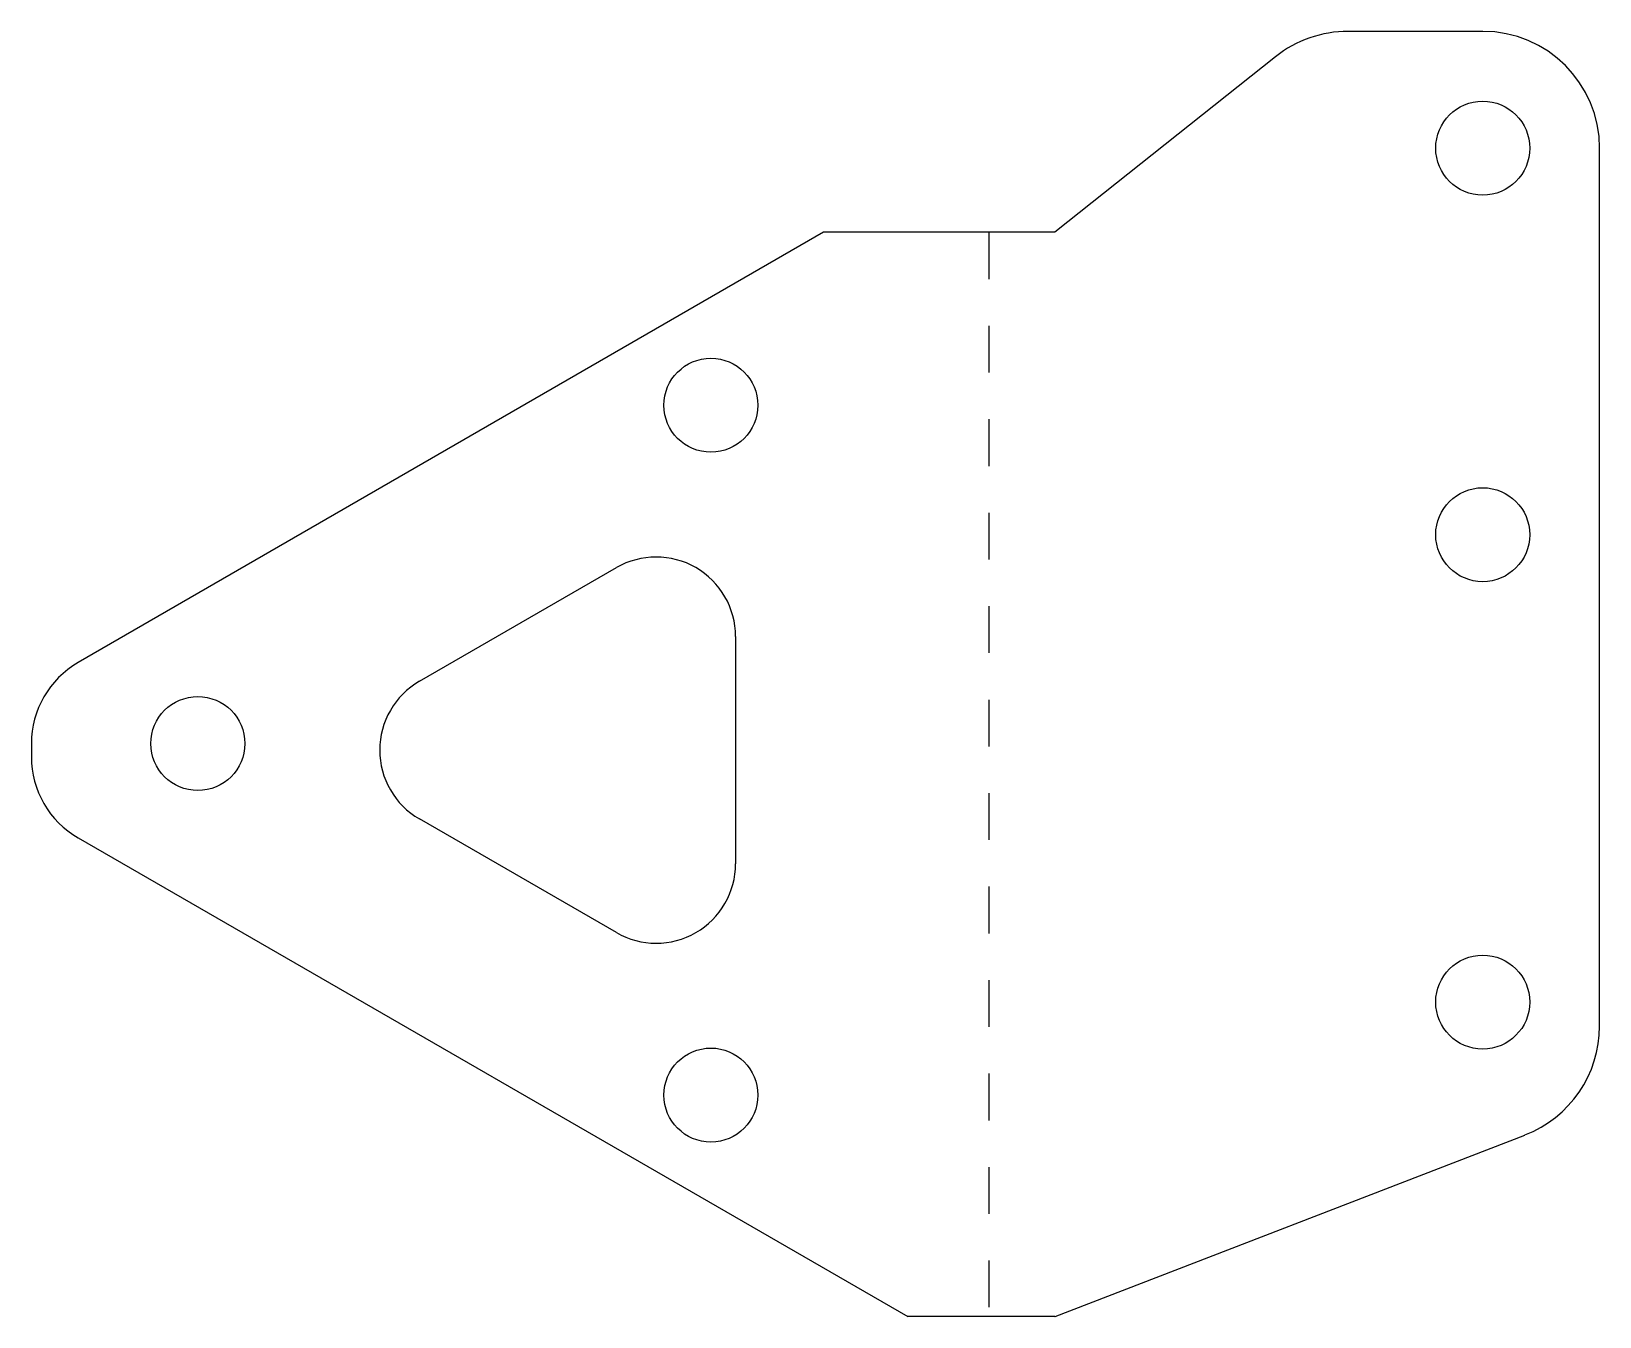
# Model space of a CAD drawing. Header units: inches. Extents: x 3.65 to 7.01, y 2.84 to 5.59.
import ezdxf

# ---------------------------------------------------------------- set-up
doc = ezdxf.new("R2010")
doc.units = ezdxf.units.IN
doc.header["$LTSCALE"] = 0.605
doc.header["$MEASUREMENT"] = 0
doc.linetypes.add('CENTER', pattern=[0.6, 0.375, -0.075, 0.075, -0.075])
doc.linetypes.add('DASHED', pattern=[0.2, 0.1, -0.1])
doc.layers.get('0').update_dxf_attribs({"linetype": 'CONTINUOUS'})
doc.layers.add('02___PRT_ALL_AXES', color=7, linetype='CONTINUOUS')
doc.layers.add('DEFAULT_1', color=7, linetype='CENTER')

msp = doc.modelspace()

# ---------------------------------------------------------------- linework, layer by layer
at = {"color": 7, "linetype": 'Continuous'}
for p, q in [((6.7565, 5.5888), (6.4689, 5.5888)), ((6.3132, 5.5344), (5.8414, 5.1588)), ((7.0065, 3.4606), (7.0065, 5.3388)), ((5.3467, 5.1588), (3.7526, 4.2382)), ((5.5587, 5.1588), (5.3467, 5.1588)), ((3.6527, 4.065), (3.6527, 4.0365)), ((3.7527, 3.8633), (5.5271, 2.8388)), ((5.8425, 2.8388), (6.8468, 3.2274)), ((5.5587, 2.8388), (5.5271, 2.8388)), ((5.8414, 2.8388), (5.8425, 2.8388))]:
    msp.add_line(p, q, dxfattribs=at)
for centre, radius, start, end in [((6.4689, 5.3388), 0.25, 90, 128.5238), ((6.7565, 5.3388), 0.25, 0, 90), ((3.8527, 4.065), 0.2, 120.007, 180), ((3.8527, 4.0365), 0.2, 180, 240), ((6.7565, 3.4606), 0.25, 291.1553, 360)]:
    msp.add_arc(centre, radius, start, end, dxfattribs=at)
at = {"layer": '02___PRT_ALL_AXES', "color": 7, "linetype": 'Continuous'}
for p, q in [((5.8414, 5.1588), (5.5587, 5.1588)), ((4.4826, 4.1982), (4.9037, 4.4413)), ((5.1587, 4.2941), (5.1587, 3.8078)), ((4.9037, 3.6606), (4.4826, 3.9037)), ((5.8414, 2.8388), (5.5587, 2.8388))]:
    msp.add_line(p, q, dxfattribs=at)
for centre in [(6.7565, 5.3388), (5.1059, 4.7888), (6.7565, 4.5118), (4.0087, 4.065), (6.7565, 3.5118), (5.1059, 3.3129)]:
    msp.add_circle(centre, 0.1005, dxfattribs=at)
for centre, start, end in [((4.9887, 4.2941), 0, 120), ((4.5676, 4.051), 120, 240), ((4.9887, 3.8078), 240, 360)]:
    msp.add_arc(centre, 0.17, start, end, dxfattribs=at)
at = {"layer": 'DEFAULT_1', "color": 7, "linetype": 'DASHED', "true_color": 0xffffff}
msp.add_line((5.7, 5.1588), (5.7, 2.8388), dxfattribs=at)

doc.saveas('drawing.dxf')
